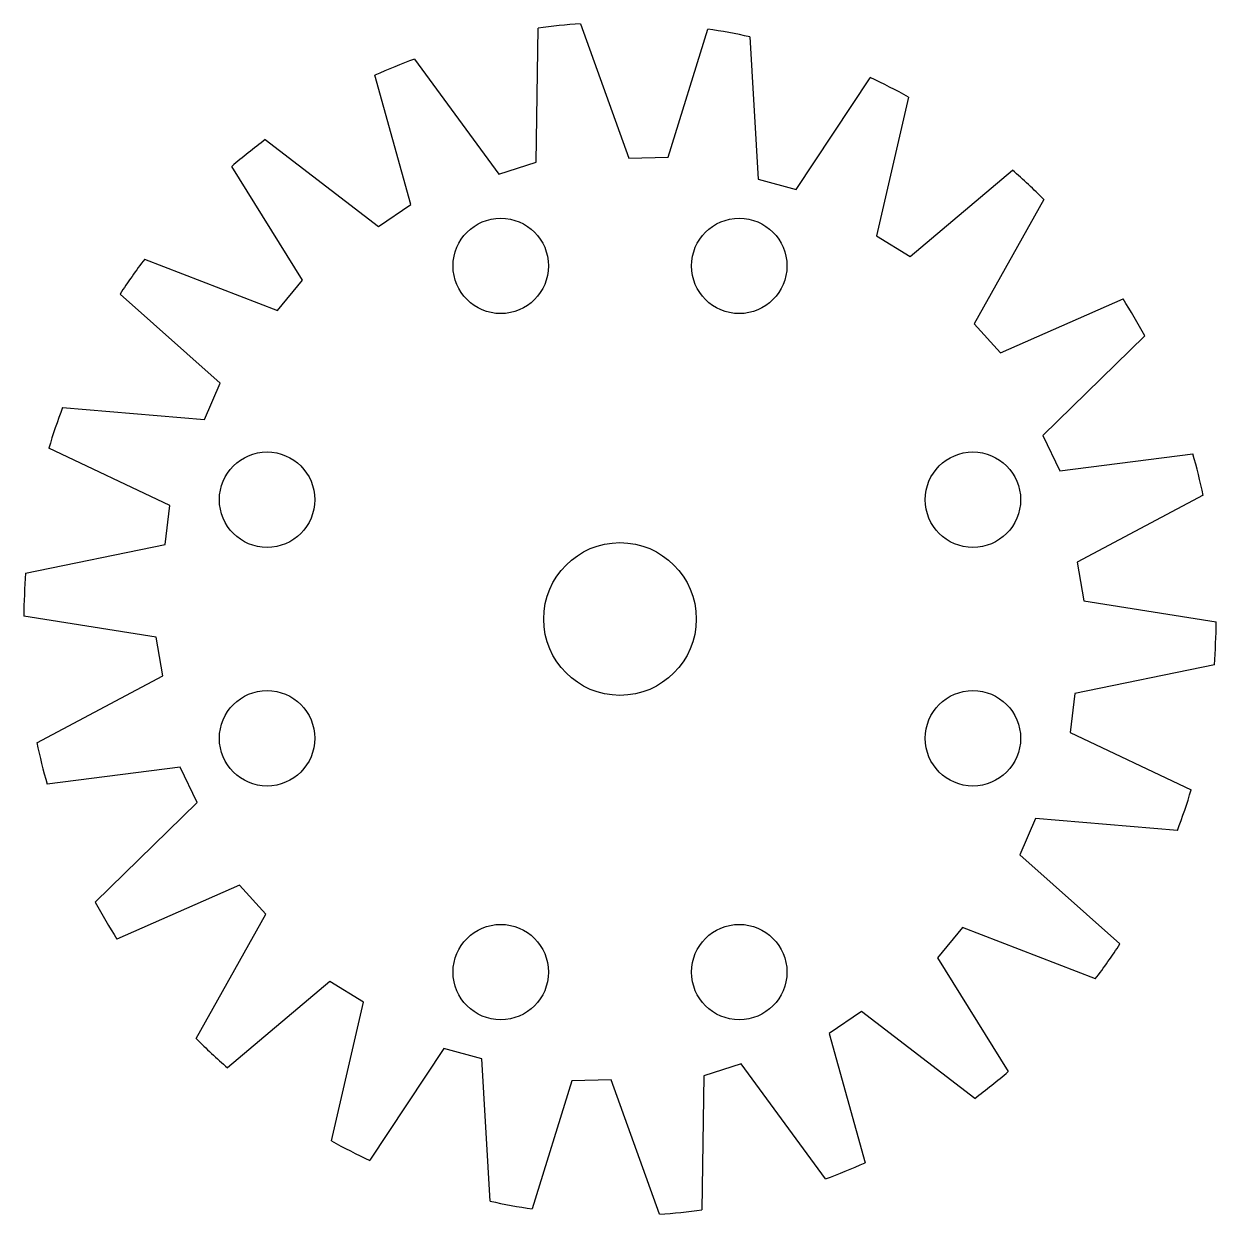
# Model space of a CAD drawing. Header units: millimetres. Extents: x -12.5 to 12.5, y -12.5 to 12.5.
import ezdxf

# ---------------------------------------------------------------- set-up
doc = ezdxf.new("R2010")
doc.units = ezdxf.units.MM

msp = doc.modelspace()

# ---------------------------------------------------------------- linework, layer by layer
at = {"color": 7, "linetype": 'Continuous', "lineweight": 25}
for p, q in [((-1.758, 9.572), (-1.719, 12.381)), ((-0.825, 12.473), (0.185, 9.661)), ((1.01, 9.68), (1.839, 12.364)), ((2.722, 12.2), (2.9, 9.218)), ((-4.306, 11.735), (-2.544, 9.322)), ((-4.384, 8.689), (-5.138, 11.395)), ((3.696, 9.003), (5.248, 11.345)), ((6.049, 10.939), (5.379, 8.027)), ((-7.437, 10.047), (-5.067, 8.228)), ((-2.544, 9.322), (-1.758, 9.572)), ((0.185, 9.661), (1.01, 9.68)), ((-6.654, 7.102), (-8.14, 9.486)), ((6.083, 7.597), (8.231, 9.407)), ((2.9, 9.218), (3.696, 9.003)), ((8.886, 8.791), (7.423, 6.187)), ((-5.067, 8.228), (-4.384, 8.689)), ((5.379, 8.027), (6.083, 7.597)), ((-9.967, 7.544), (-7.18, 6.467)), ((-7.18, 6.467), (-6.654, 7.102)), ((-8.386, 4.94), (-10.483, 6.809)), ((7.977, 5.576), (10.548, 6.707)), ((7.423, 6.187), (7.977, 5.576)), ((11.003, 5.932), (8.865, 3.845)), ((-8.711, 4.182), (-8.386, 4.94)), ((-11.688, 4.431), (-8.711, 4.182)), ((8.865, 3.845), (9.225, 3.102)), ((-9.438, 2.377), (-11.976, 3.58)), ((9.225, 3.102), (12.011, 3.464)), ((12.228, 2.592), (9.589, 1.191)), ((-9.536, 1.558), (-9.438, 2.377)), ((-12.463, 0.958), (-9.536, 1.558)), ((9.589, 1.191), (9.725, 0.378)), ((9.725, 0.378), (12.5, -0.061)), ((-9.725, -0.378), (-12.5, 0.061)), ((-9.589, -1.191), (-9.725, -0.378)), ((12.463, -0.958), (9.536, -1.558)), ((-12.228, -2.592), (-9.589, -1.191)), ((9.536, -1.558), (9.438, -2.377)), ((9.438, -2.377), (11.976, -3.58)), ((-9.225, -3.102), (-12.011, -3.464)), ((-8.865, -3.845), (-9.225, -3.102)), ((-11.003, -5.932), (-8.865, -3.845)), ((8.711, -4.182), (8.386, -4.94)), ((11.688, -4.431), (8.711, -4.182)), ((8.386, -4.94), (10.483, -6.809)), ((-7.977, -5.576), (-10.548, -6.707)), ((-7.423, -6.187), (-7.977, -5.576)), ((-8.886, -8.791), (-7.423, -6.187)), ((7.18, -6.467), (6.654, -7.102)), ((9.967, -7.544), (7.18, -6.467)), ((6.654, -7.102), (8.14, -9.486)), ((-6.083, -7.597), (-8.231, -9.407)), ((-5.379, -8.027), (-6.083, -7.597)), ((-6.049, -10.939), (-5.379, -8.027)), ((5.067, -8.228), (4.384, -8.689)), ((7.437, -10.047), (5.067, -8.228)), ((4.384, -8.689), (5.138, -11.395)), ((-3.696, -9.003), (-5.248, -11.345)), ((-2.9, -9.218), (-3.696, -9.003)), ((-2.722, -12.2), (-2.9, -9.218)), ((2.544, -9.322), (1.758, -9.572)), ((4.306, -11.735), (2.544, -9.322)), ((-1.01, -9.68), (-1.839, -12.364)), ((-0.185, -9.661), (-1.01, -9.68)), ((0.825, -12.473), (-0.185, -9.661)), ((1.758, -9.572), (1.719, -12.381))]:
    msp.add_line(p, q, dxfattribs=at)
for centre, radius in [((-2.5, 7.4), 1), ((2.5, 7.4), 1), ((-7.4, 2.5), 1), ((7.4, 2.5), 1), ((0, 0), 1.6), ((-7.4, -2.5), 1), ((7.4, -2.5), 1), ((-2.5, -7.4), 1), ((2.5, -7.4), 1)]:
    msp.add_circle(centre, radius, dxfattribs=at)
for start, end in [(93.7843, 97.9044), (77.4206, 81.5408), (110.1479, 114.268), (61.057, 65.1771), (126.5115, 130.6317), (44.6933, 48.8135), (142.8752, 146.9953), (28.3297, 32.4498), (159.2388, 163.3589), (11.9661, 16.0862), (175.6024, 179.7226), (355.6024, 359.7226), (191.9661, 196.0862), (339.2388, 343.3589), (208.3297, 212.4498), (322.8752, 326.9953), (224.6933, 228.8135), (306.5115, 310.6317), (241.057, 245.1771), (290.1479, 294.268), (257.4206, 261.5408), (273.7843, 277.9044)]:
    msp.add_arc((0, 0), 12.5, start, end, dxfattribs=at)

doc.saveas('drawing.dxf')
